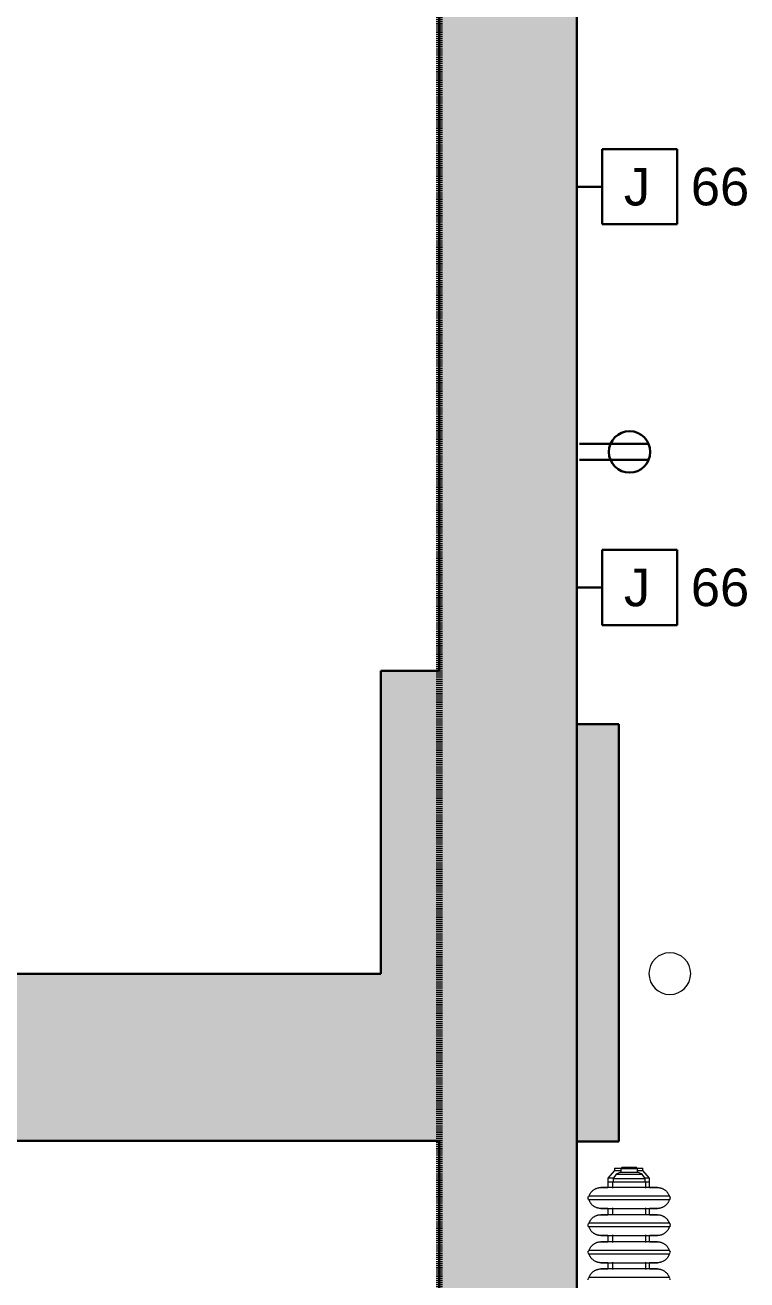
# Model space of a CAD drawing. Header units: inches. Extents: x -4688 to 1542, y -3558 to 978.
# Drawn here: x -47.9 to 38.6, y 527 to 677.3 of the extents above; entities that cross this region are included whole.
import ezdxf

# ---------------------------------------------------------------- set-up
doc = ezdxf.new("R2010")
doc.units = ezdxf.units.IN
doc.header["$MEASUREMENT"] = 0
doc.linetypes.add('Dash', pattern=[0.25, 0.125, -0.125])
for name, color, linetype, lineweight in [('A-ANNO-MATC', 214, 'Dash', 140), ('A-ANNO-NOTE', 131, 'Continuous', 40), ('A-FLOR', 192, 'Continuous', 18), ('A-GENM', 13, 'Continuous', 9), ('A-WALL', 113, 'Continuous', 18), ('A-WALL-PATT', 111, 'Continuous', 18), ('I-WALL', 2, 'Continuous', 18)]:
    doc.layers.add(name, color=color, linetype=linetype, lineweight=lineweight)
doc.styles.add('Arial', font='arial.ttf', dxfattribs={"height": 4.5})
doc.styles.add('Swis721 Lt BT', font='swissl.ttf', dxfattribs={"height": 4.5})

# ---------------------------------------------------------------- blocks, each defined once
blk = doc.blocks.new('Cast_Iron_Radiator_8182 - Cast_Iron_Radiator_8182-V94-1st Floor Power _ Signal')
at = {"layer": 'A-GENM'}
for p, q in [((4, 4.93), (3.96, 4.93)), ((4.04, 4.93), (4, 4.93)), ((4.22, 4.81), (4.19, 4.85)), ((4.22, 1), (4.22, 4.81)), ((7.06, 4.85), (7.03, 4.81)), ((7.03, 1), (7.03, 4.81)), ((7.25, 4.93), (7.21, 4.93)), ((7.29, 4.93), (7.25, 4.93)), ((7.47, 4.81), (7.44, 4.85)), ((7.47, 1), (7.47, 4.81)), ((10.31, 4.85), (10.28, 4.81)), ((10.28, 1), (10.28, 4.81)), ((10.5, 4.93), (10.46, 4.93)), ((10.54, 4.93), (10.5, 4.93)), ((10.72, 4.81), (10.69, 4.85)), ((10.72, 1), (10.72, 4.81)), ((13.56, 4.85), (13.53, 4.81)), ((13.53, 1), (13.53, 4.81)), ((13.75, 4.93), (13.71, 4.93)), ((13.79, 4.93), (13.75, 4.93)), ((13.97, 4.81), (13.94, 4.85)), ((13.97, 1), (13.97, 4.81)), ((6.07, 2), (5.18, 2)), ((6, 2.56), (5.25, 2.56)), ((9.32, 2), (8.43, 2)), ((9.25, 2.56), (8.5, 2.56)), ((12.57, 2), (11.68, 2)), ((12.5, 2.56), (11.75, 2.56)), ((15.7, 2), (14.93, 2)), ((15.7, 2.56), (15, 2.56)), ((16.11, 2.57), (15.7, 2.57)), ((15.7, 2.57), (15.7, 2.56)), ((15.7, 2.55), (15.7, 2.44)), ((15.7, 2.45), (15.7, 2.3)), ((15.7, 2.29), (15.7, 2.02)), ((15.7, 2), (15.7, -2)), ((16.07, 1.93), (15.7, 1.93)), ((16.62, 1.55), (16.07, 1.93)), ((16.07, 1.93), (16.07, -1.93)), ((17.06, 1.77), (16.11, 2.57)), ((16.11, 1.92), (16.11, 2.57)), ((16.85, 0.99), (16.62, 1.55)), ((16.62, 1.55), (16.62, -1.55)), ((17.31, 1.77), (17.06, 1.77)), ((17.06, 1.77), (17.06, 1.01)), ((17.31, 1.77), (17.31, 0.96)), ((4.22, -1), (4.22, 1)), ((5.25, -1), (5.25, 1)), ((6, 1), (6, -1)), ((7.03, -1), (7.03, 1)), ((7.47, -1), (7.47, 1)), ((8.5, -1), (8.5, 1)), ((9.25, 1), (9.25, -1)), ((10.28, -1), (10.28, 1)), ((10.72, -1), (10.72, 1)), ((11.75, -1), (11.75, 1)), ((12.5, 1), (12.5, -1)), ((13.53, -1), (13.53, 1)), ((13.97, -1), (13.97, 1)), ((15, -1), (15, 1)), ((17.27, 0.99), (16.85, 0.99)), ((16.85, 0.99), (16.85, -0.99)), ((17.45, 0.82), (17.27, 0.99)), ((17.27, 0.99), (17.27, -0.99)), ((17.45, 0.82), (17.45, -0.82)), ((4.22, -4.81), (4.22, -1)), ((7.03, -4.81), (7.03, -1)), ((7.47, -4.81), (7.47, -1)), ((10.28, -4.81), (10.28, -1)), ((10.72, -4.81), (10.72, -1)), ((13.53, -4.81), (13.53, -1)), ((13.97, -4.81), (13.97, -1)), ((16.62, -1.55), (16.85, -0.99)), ((16.85, -0.99), (17.27, -0.99)), ((17.06, -1.03), (17.06, -1.63)), ((17.27, -0.99), (17.45, -0.82)), ((17.31, -0.98), (17.31, -1.63)), ((5.18, -2), (6.07, -2)), ((5.25, -2.44), (6, -2.44)), ((8.43, -2), (9.32, -2)), ((8.5, -2.44), (9.25, -2.44)), ((11.68, -2), (12.57, -2)), ((11.75, -2.44), (12.5, -2.44)), ((14.93, -2), (15.7, -2)), ((15, -2.44), (15.7, -2.44)), ((15.7, -1.93), (16.07, -1.93)), ((15.7, -2.01), (15.7, -2.19)), ((15.7, -2.19), (15.7, -2.3)), ((15.7, -2.29), (15.7, -2.44)), ((15.7, -2.44), (16.11, -2.44)), ((16.07, -1.93), (16.62, -1.55)), ((16.11, -2.44), (17.06, -1.63)), ((16.11, -2.44), (16.11, -1.94)), ((17.06, -1.63), (17.31, -1.63)), ((3.96, -4.93), (4, -4.93)), ((4, -4.93), (4.04, -4.93)), ((4.19, -4.85), (4.22, -4.81)), ((7.03, -4.81), (7.06, -4.85)), ((7.21, -4.93), (7.25, -4.93)), ((7.25, -4.93), (7.29, -4.93)), ((7.44, -4.85), (7.47, -4.81)), ((10.28, -4.81), (10.31, -4.85)), ((10.46, -4.93), (10.5, -4.93)), ((10.5, -4.93), (10.54, -4.93)), ((10.69, -4.85), (10.72, -4.81)), ((13.53, -4.81), (13.56, -4.85)), ((13.71, -4.93), (13.75, -4.93)), ((13.75, -4.93), (13.79, -4.93)), ((13.94, -4.85), (13.97, -4.81))]:
    blk.add_line(p, q, dxfattribs=at)
at = {"layer": 'A-GENM', "flags": 128}
for points in [[(4.09, 4.93), (4.1, 4.92), (4.1, 4.92), (4.11, 4.92), (4.12, 4.91), (4.12, 4.91)], [(4.14, 4.9), (4.14, 4.9), (4.15, 4.9), (4.15, 4.89), (4.16, 4.89)], [(4.17, 4.88), (4.18, 4.87), (4.18, 4.87), (4.18, 4.86), (4.19, 4.85), (4.19, 4.85)], [(4.22, 4.81), (4.27, 4.79), (4.33, 4.77), (4.39, 4.74), (4.44, 4.72), (4.49, 4.69), (4.54, 4.66), (4.59, 4.62), (4.64, 4.59), (4.69, 4.55), (4.74, 4.51), (4.78, 4.47), (4.82, 4.43), (4.86, 4.39), (4.9, 4.34), (4.94, 4.3), (4.98, 4.25), (5.01, 4.2), (5.04, 4.15), (5.07, 4.1), (5.1, 4.04), (5.12, 3.99), (5.15, 3.93), (5.17, 3.88), (5.19, 3.82), (5.2, 3.76), (5.22, 3.7), (5.23, 3.64), (5.24, 3.58), (5.25, 3.52), (5.25, 3.47), (5.25, 3.41), (5.25, 3.38)], [(6, 3.38), (6, 3.44), (6, 3.5), (6.01, 3.56), (6.02, 3.62), (6.03, 3.68), (6.04, 3.74), (6.06, 3.8), (6.07, 3.85), (6.09, 3.91), (6.12, 3.97), (6.14, 4.02), (6.17, 4.08), (6.2, 4.13), (6.23, 4.18), (6.26, 4.23), (6.29, 4.28), (6.33, 4.33), (6.37, 4.37), (6.41, 4.42), (6.45, 4.46), (6.5, 4.5), (6.54, 4.54), (6.59, 4.58), (6.64, 4.61), (6.69, 4.65), (6.74, 4.68), (6.79, 4.71), (6.84, 4.73), (6.9, 4.76), (6.95, 4.78), (7.01, 4.8)], [(7.06, 4.85), (7.06, 4.85), (7.07, 4.86), (7.07, 4.87), (7.08, 4.87), (7.08, 4.88)], [(7.09, 4.89), (7.1, 4.89), (7.1, 4.9), (7.11, 4.9), (7.12, 4.9)], [(7.13, 4.91), (7.13, 4.92), (7.14, 4.92), (7.15, 4.92), (7.16, 4.92), (7.16, 4.93)], [(7.34, 4.93), (7.35, 4.92), (7.35, 4.92), (7.36, 4.92), (7.37, 4.91), (7.37, 4.91)], [(7.39, 4.9), (7.39, 4.9), (7.4, 4.9), (7.4, 4.89), (7.41, 4.89)], [(7.42, 4.88), (7.43, 4.87), (7.43, 4.87), (7.43, 4.86), (7.44, 4.85), (7.44, 4.85)], [(7.47, 4.81), (7.52, 4.79), (7.58, 4.77), (7.64, 4.74), (7.69, 4.72), (7.74, 4.69), (7.79, 4.66), (7.84, 4.62), (7.89, 4.59), (7.94, 4.55), (7.99, 4.51), (8.03, 4.47), (8.07, 4.43), (8.11, 4.39), (8.15, 4.34), (8.19, 4.3), (8.23, 4.25), (8.26, 4.2), (8.29, 4.15), (8.32, 4.1), (8.35, 4.04), (8.37, 3.99), (8.4, 3.93), (8.42, 3.88), (8.44, 3.82), (8.45, 3.76), (8.47, 3.7), (8.48, 3.64), (8.49, 3.58), (8.5, 3.52), (8.5, 3.47), (8.5, 3.41), (8.5, 3.38)], [(9.25, 3.38), (9.25, 3.44), (9.25, 3.5), (9.26, 3.56), (9.27, 3.62), (9.28, 3.68), (9.29, 3.74), (9.31, 3.8), (9.32, 3.85), (9.34, 3.91), (9.37, 3.97), (9.39, 4.02), (9.42, 4.08), (9.45, 4.13), (9.48, 4.18), (9.51, 4.23), (9.54, 4.28), (9.58, 4.33), (9.62, 4.37), (9.66, 4.42), (9.7, 4.46), (9.75, 4.5), (9.79, 4.54), (9.84, 4.58), (9.89, 4.61), (9.94, 4.65), (9.99, 4.68), (10.04, 4.71), (10.09, 4.73), (10.15, 4.76), (10.2, 4.78), (10.26, 4.8)], [(10.31, 4.85), (10.31, 4.85), (10.32, 4.86), (10.32, 4.87), (10.33, 4.87), (10.33, 4.88)], [(10.34, 4.89), (10.35, 4.89), (10.35, 4.9), (10.36, 4.9), (10.37, 4.9)], [(10.38, 4.91), (10.38, 4.92), (10.39, 4.92), (10.4, 4.92), (10.41, 4.92), (10.41, 4.93)], [(10.59, 4.93), (10.6, 4.92), (10.6, 4.92), (10.61, 4.92), (10.62, 4.91), (10.62, 4.91)], [(10.64, 4.9), (10.64, 4.9), (10.65, 4.9), (10.65, 4.89), (10.66, 4.89)], [(10.67, 4.88), (10.68, 4.87), (10.68, 4.87), (10.68, 4.86), (10.69, 4.85), (10.69, 4.85)], [(10.72, 4.81), (10.77, 4.79), (10.83, 4.77), (10.89, 4.74), (10.94, 4.72), (10.99, 4.69), (11.04, 4.66), (11.09, 4.62), (11.14, 4.59), (11.19, 4.55), (11.24, 4.51), (11.28, 4.47), (11.32, 4.43), (11.36, 4.39), (11.4, 4.34), (11.44, 4.3), (11.48, 4.25), (11.51, 4.2), (11.54, 4.15), (11.57, 4.1), (11.6, 4.04), (11.62, 3.99), (11.65, 3.93), (11.67, 3.88), (11.69, 3.82), (11.7, 3.76), (11.72, 3.7), (11.73, 3.64), (11.74, 3.58), (11.75, 3.52), (11.75, 3.47), (11.75, 3.41), (11.75, 3.38)], [(12.5, 3.38), (12.5, 3.44), (12.5, 3.5), (12.51, 3.56), (12.52, 3.62), (12.53, 3.68), (12.54, 3.74), (12.56, 3.8), (12.57, 3.85), (12.59, 3.91), (12.62, 3.97), (12.64, 4.02), (12.67, 4.08), (12.7, 4.13), (12.73, 4.18), (12.76, 4.23), (12.79, 4.28), (12.83, 4.33), (12.87, 4.37), (12.91, 4.42), (12.95, 4.46), (13, 4.5), (13.04, 4.54), (13.09, 4.58), (13.14, 4.61), (13.19, 4.65), (13.24, 4.68), (13.29, 4.71), (13.34, 4.73), (13.4, 4.76), (13.45, 4.78), (13.51, 4.8)], [(13.56, 4.85), (13.56, 4.85), (13.57, 4.86), (13.57, 4.87), (13.58, 4.87), (13.58, 4.88)], [(13.59, 4.89), (13.6, 4.89), (13.6, 4.9), (13.61, 4.9), (13.62, 4.9)], [(13.63, 4.91), (13.63, 4.92), (13.64, 4.92), (13.65, 4.92), (13.66, 4.92), (13.66, 4.93)], [(13.84, 4.93), (13.85, 4.92), (13.85, 4.92), (13.86, 4.92), (13.87, 4.91), (13.87, 4.91)], [(13.89, 4.9), (13.89, 4.9), (13.9, 4.9), (13.9, 4.89), (13.91, 4.89)], [(13.92, 4.88), (13.93, 4.87), (13.93, 4.87), (13.93, 4.86), (13.94, 4.85), (13.94, 4.85)], [(13.97, 4.81), (14.02, 4.79), (14.08, 4.77), (14.14, 4.74), (14.19, 4.72), (14.24, 4.69), (14.28, 4.66)], [(14.29, 4.66), (14.34, 4.62), (14.39, 4.59), (14.44, 4.55), (14.49, 4.51), (14.53, 4.47), (14.57, 4.43), (14.61, 4.39), (14.65, 4.34), (14.69, 4.3), (14.73, 4.25), (14.76, 4.2), (14.79, 4.15), (14.82, 4.1), (14.85, 4.04), (14.87, 3.99), (14.9, 3.93), (14.92, 3.88), (14.94, 3.82), (14.95, 3.76), (14.97, 3.7), (14.98, 3.64), (14.99, 3.58), (15, 3.52), (15, 3.47), (15, 3.41), (15, 3.38)], [(5.25, 1), (5.25, 1.1), (5.25, 1.19), (5.25, 1.29), (5.25, 1.38), (5.25, 1.47), (5.25, 1.57), (5.25, 1.66), (5.25, 1.75), (5.25, 1.84), (5.25, 1.93), (5.25, 2.02), (5.25, 2.1), (5.25, 2.18), (5.25, 2.27), (5.25, 2.35), (5.25, 2.42), (5.25, 2.5), (5.25, 2.57), (5.25, 2.64), (5.25, 2.71), (5.25, 2.77), (5.25, 2.84), (5.25, 2.9), (5.25, 2.95), (5.25, 3.01), (5.25, 3.06), (5.25, 3.1), (5.25, 3.15), (5.25, 3.18), (5.25, 3.22), (5.25, 3.25), (5.25, 3.28), (5.25, 3.31), (5.25, 3.33), (5.25, 3.35), (5.25, 3.36), (5.25, 3.37), (5.25, 3.38), (5.25, 3.38), (5.25, 3.38)], [(5.25, 3.38), (5.25, 3.38), (5.25, 3.38), (5.25, 3.37), (5.25, 3.35), (5.25, 3.34), (5.25, 3.31), (5.25, 3.29), (5.25, 3.26), (5.25, 3.23), (5.25, 3.19), (5.25, 3.16), (5.25, 3.11), (5.25, 3.07), (5.25, 3.02), (5.25, 2.97), (5.25, 2.91), (5.25, 2.85), (5.25, 2.79), (5.25, 2.73), (5.25, 2.66), (5.25, 2.59), (5.25, 2.56)], [(6, 3.38), (6, 3.38), (6, 3.38), (6, 3.37), (6, 3.35), (6, 3.34), (6, 3.31), (6, 3.29), (6, 3.26), (6, 3.23), (6, 3.19), (6, 3.16), (6, 3.11), (6, 3.07), (6, 3.02), (6, 2.97), (6, 2.91), (6, 2.85), (6, 2.79), (6, 2.73), (6, 2.66), (6, 2.59), (6, 2.52), (6, 2.44), (6, 2.37), (6, 2.29), (6, 2.21), (6, 2.12), (6, 2.04), (6, 1.95), (6, 1.86), (6, 1.77), (6, 1.68), (6, 1.59), (6, 1.5), (6, 1.41), (6, 1.31), (6, 1.22), (6, 1.12), (6, 1.03), (6, 1)], [(6, 2.57), (6, 2.64), (6, 2.71), (6, 2.77), (6, 2.84), (6, 2.9), (6, 2.95), (6, 3.01), (6, 3.06), (6, 3.1), (6, 3.15), (6, 3.18), (6, 3.22), (6, 3.25), (6, 3.28), (6, 3.31), (6, 3.33), (6, 3.35), (6, 3.36), (6, 3.37), (6, 3.38), (6, 3.38), (6, 3.38)], [(8.5, 1), (8.5, 1.1), (8.5, 1.19), (8.5, 1.29), (8.5, 1.38), (8.5, 1.47), (8.5, 1.57), (8.5, 1.66), (8.5, 1.75), (8.5, 1.84), (8.5, 1.93), (8.5, 2.02), (8.5, 2.1), (8.5, 2.18), (8.5, 2.27), (8.5, 2.35), (8.5, 2.42), (8.5, 2.5), (8.5, 2.57), (8.5, 2.64), (8.5, 2.71), (8.5, 2.77), (8.5, 2.84), (8.5, 2.9), (8.5, 2.95), (8.5, 3.01), (8.5, 3.06), (8.5, 3.1), (8.5, 3.15), (8.5, 3.18), (8.5, 3.22), (8.5, 3.25), (8.5, 3.28), (8.5, 3.31), (8.5, 3.33), (8.5, 3.35), (8.5, 3.36), (8.5, 3.37), (8.5, 3.38), (8.5, 3.38), (8.5, 3.38)], [(8.5, 3.38), (8.5, 3.38), (8.5, 3.38), (8.5, 3.37), (8.5, 3.35), (8.5, 3.34), (8.5, 3.31), (8.5, 3.29), (8.5, 3.26), (8.5, 3.23), (8.5, 3.19), (8.5, 3.16), (8.5, 3.11), (8.5, 3.07), (8.5, 3.02), (8.5, 2.97), (8.5, 2.91), (8.5, 2.85), (8.5, 2.79), (8.5, 2.73), (8.5, 2.66), (8.5, 2.59), (8.5, 2.56)], [(9.25, 3.38), (9.25, 3.38), (9.25, 3.38), (9.25, 3.37), (9.25, 3.35), (9.25, 3.34), (9.25, 3.31), (9.25, 3.29), (9.25, 3.26), (9.25, 3.23), (9.25, 3.19), (9.25, 3.16), (9.25, 3.11), (9.25, 3.07), (9.25, 3.02), (9.25, 2.97), (9.25, 2.91), (9.25, 2.85), (9.25, 2.79), (9.25, 2.73), (9.25, 2.66), (9.25, 2.59), (9.25, 2.52), (9.25, 2.44), (9.25, 2.37), (9.25, 2.29), (9.25, 2.21), (9.25, 2.12), (9.25, 2.04), (9.25, 1.95), (9.25, 1.86), (9.25, 1.77), (9.25, 1.68), (9.25, 1.59), (9.25, 1.5), (9.25, 1.41), (9.25, 1.31), (9.25, 1.22), (9.25, 1.12), (9.25, 1.03), (9.25, 1)], [(9.25, 2.57), (9.25, 2.64), (9.25, 2.71), (9.25, 2.77), (9.25, 2.84), (9.25, 2.9), (9.25, 2.95), (9.25, 3.01), (9.25, 3.06), (9.25, 3.1), (9.25, 3.15), (9.25, 3.18), (9.25, 3.22), (9.25, 3.25), (9.25, 3.28), (9.25, 3.31), (9.25, 3.33), (9.25, 3.35), (9.25, 3.36), (9.25, 3.37), (9.25, 3.38), (9.25, 3.38), (9.25, 3.38)], [(11.75, 1), (11.75, 1.1), (11.75, 1.19), (11.75, 1.29), (11.75, 1.38), (11.75, 1.47), (11.75, 1.57), (11.75, 1.66), (11.75, 1.75), (11.75, 1.84), (11.75, 1.93), (11.75, 2.02), (11.75, 2.1), (11.75, 2.18), (11.75, 2.27), (11.75, 2.35), (11.75, 2.42), (11.75, 2.5), (11.75, 2.57), (11.75, 2.64), (11.75, 2.71), (11.75, 2.77), (11.75, 2.84), (11.75, 2.9), (11.75, 2.95), (11.75, 3.01), (11.75, 3.06), (11.75, 3.1), (11.75, 3.15), (11.75, 3.18), (11.75, 3.22), (11.75, 3.25), (11.75, 3.28), (11.75, 3.31), (11.75, 3.33), (11.75, 3.35), (11.75, 3.36), (11.75, 3.37), (11.75, 3.38), (11.75, 3.38), (11.75, 3.38)], [(11.75, 3.38), (11.75, 3.38), (11.75, 3.38), (11.75, 3.37), (11.75, 3.35), (11.75, 3.34), (11.75, 3.31), (11.75, 3.29), (11.75, 3.26), (11.75, 3.23), (11.75, 3.19), (11.75, 3.16), (11.75, 3.11), (11.75, 3.07), (11.75, 3.02), (11.75, 2.97), (11.75, 2.91), (11.75, 2.85), (11.75, 2.79), (11.75, 2.73), (11.75, 2.66), (11.75, 2.59), (11.75, 2.56)], [(12.5, 3.38), (12.5, 3.38), (12.5, 3.38), (12.5, 3.37), (12.5, 3.35), (12.5, 3.34), (12.5, 3.31), (12.5, 3.29), (12.5, 3.26), (12.5, 3.23), (12.5, 3.19), (12.5, 3.16), (12.5, 3.11), (12.5, 3.07), (12.5, 3.02), (12.5, 2.97), (12.5, 2.91), (12.5, 2.85), (12.5, 2.79), (12.5, 2.73), (12.5, 2.66), (12.5, 2.59), (12.5, 2.52), (12.5, 2.44), (12.5, 2.37), (12.5, 2.29), (12.5, 2.21), (12.5, 2.12), (12.5, 2.04), (12.5, 1.95), (12.5, 1.86), (12.5, 1.77), (12.5, 1.68), (12.5, 1.59), (12.5, 1.5), (12.5, 1.41), (12.5, 1.31), (12.5, 1.22), (12.5, 1.12), (12.5, 1.03), (12.5, 1)], [(12.5, 2.57), (12.5, 2.64), (12.5, 2.71), (12.5, 2.77), (12.5, 2.84), (12.5, 2.9), (12.5, 2.95), (12.5, 3.01), (12.5, 3.06), (12.5, 3.1), (12.5, 3.15), (12.5, 3.18), (12.5, 3.22), (12.5, 3.25), (12.5, 3.28), (12.5, 3.31), (12.5, 3.33), (12.5, 3.35), (12.5, 3.36), (12.5, 3.37), (12.5, 3.38), (12.5, 3.38), (12.5, 3.38)], [(15, 1), (15, 1.1), (15, 1.19), (15, 1.29), (15, 1.38), (15, 1.47), (15, 1.57), (15, 1.66), (15, 1.75), (15, 1.84), (15, 1.93), (15, 2.02), (15, 2.1), (15, 2.18), (15, 2.27), (15, 2.35), (15, 2.42), (15, 2.5), (15, 2.57), (15, 2.64), (15, 2.71), (15, 2.77), (15, 2.84), (15, 2.9), (15, 2.95), (15, 3.01), (15, 3.06), (15, 3.1), (15, 3.15), (15, 3.18), (15, 3.22), (15, 3.25), (15, 3.28), (15, 3.31), (15, 3.33), (15, 3.35), (15, 3.36), (15, 3.37), (15, 3.38), (15, 3.38), (15, 3.38)], [(15, 3.38), (15, 3.38), (15, 3.38), (15, 3.37), (15, 3.35), (15, 3.34), (15, 3.31), (15, 3.29), (15, 3.26), (15, 3.23), (15, 3.19), (15, 3.16), (15, 3.11), (15, 3.07), (15, 3.02), (15, 2.97), (15, 2.91), (15, 2.85), (15, 2.79), (15, 2.73), (15, 2.66), (15, 2.59), (15, 2.56)], [(5.25, -3.38), (5.25, -3.38), (5.25, -3.38), (5.25, -3.37), (5.25, -3.35), (5.25, -3.34), (5.25, -3.31), (5.25, -3.29), (5.25, -3.26), (5.25, -3.23), (5.25, -3.19), (5.25, -3.16), (5.25, -3.11), (5.25, -3.07), (5.25, -3.02), (5.25, -2.97), (5.25, -2.91), (5.25, -2.85), (5.25, -2.79), (5.25, -2.73), (5.25, -2.66), (5.25, -2.59), (5.25, -2.52), (5.25, -2.44), (5.25, -2.37), (5.25, -2.29), (5.25, -2.21), (5.25, -2.12), (5.25, -2.04), (5.25, -1.95), (5.25, -1.86), (5.25, -1.77), (5.25, -1.68), (5.25, -1.59), (5.25, -1.5), (5.25, -1.41), (5.25, -1.31), (5.25, -1.22), (5.25, -1.12), (5.25, -1.03), (5.25, -1)], [(6, -1), (6, -1.1), (6, -1.19), (6, -1.29), (6, -1.38), (6, -1.47), (6, -1.57), (6, -1.66), (6, -1.75), (6, -1.84), (6, -1.93), (6, -2.02), (6, -2.1), (6, -2.18), (6, -2.27), (6, -2.35), (6, -2.42), (6, -2.5), (6, -2.57), (6, -2.64), (6, -2.71), (6, -2.77), (6, -2.84), (6, -2.9), (6, -2.95), (6, -3.01), (6, -3.06), (6, -3.1), (6, -3.15), (6, -3.18), (6, -3.22), (6, -3.25), (6, -3.28), (6, -3.31), (6, -3.33), (6, -3.35), (6, -3.36), (6, -3.37), (6, -3.38), (6, -3.38), (6, -3.38)], [(8.5, -3.38), (8.5, -3.38), (8.5, -3.38), (8.5, -3.37), (8.5, -3.35), (8.5, -3.34), (8.5, -3.31), (8.5, -3.29), (8.5, -3.26), (8.5, -3.23), (8.5, -3.19), (8.5, -3.16), (8.5, -3.11), (8.5, -3.07), (8.5, -3.02), (8.5, -2.97), (8.5, -2.91), (8.5, -2.85), (8.5, -2.79), (8.5, -2.73), (8.5, -2.66), (8.5, -2.59), (8.5, -2.52), (8.5, -2.44), (8.5, -2.37), (8.5, -2.29), (8.5, -2.21), (8.5, -2.12), (8.5, -2.04), (8.5, -1.95), (8.5, -1.86), (8.5, -1.77), (8.5, -1.68), (8.5, -1.59), (8.5, -1.5), (8.5, -1.41), (8.5, -1.31), (8.5, -1.22), (8.5, -1.12), (8.5, -1.03), (8.5, -1)], [(9.25, -1), (9.25, -1.1), (9.25, -1.19), (9.25, -1.29), (9.25, -1.38), (9.25, -1.47), (9.25, -1.57), (9.25, -1.66), (9.25, -1.75), (9.25, -1.84), (9.25, -1.93), (9.25, -2.02), (9.25, -2.1), (9.25, -2.18), (9.25, -2.27), (9.25, -2.35), (9.25, -2.42), (9.25, -2.5), (9.25, -2.57), (9.25, -2.64), (9.25, -2.71), (9.25, -2.77), (9.25, -2.84), (9.25, -2.9), (9.25, -2.95), (9.25, -3.01), (9.25, -3.06), (9.25, -3.1), (9.25, -3.15), (9.25, -3.18), (9.25, -3.22), (9.25, -3.25), (9.25, -3.28), (9.25, -3.31), (9.25, -3.33), (9.25, -3.35), (9.25, -3.36), (9.25, -3.37), (9.25, -3.38), (9.25, -3.38), (9.25, -3.38)], [(11.75, -3.38), (11.75, -3.38), (11.75, -3.38), (11.75, -3.37), (11.75, -3.35), (11.75, -3.34), (11.75, -3.31), (11.75, -3.29), (11.75, -3.26), (11.75, -3.23), (11.75, -3.19), (11.75, -3.16), (11.75, -3.11), (11.75, -3.07), (11.75, -3.02), (11.75, -2.97), (11.75, -2.91), (11.75, -2.85), (11.75, -2.79), (11.75, -2.73), (11.75, -2.66), (11.75, -2.59), (11.75, -2.52), (11.75, -2.44), (11.75, -2.37), (11.75, -2.29), (11.75, -2.21), (11.75, -2.12), (11.75, -2.04), (11.75, -1.95), (11.75, -1.86), (11.75, -1.77), (11.75, -1.68), (11.75, -1.59), (11.75, -1.5), (11.75, -1.41), (11.75, -1.31), (11.75, -1.22), (11.75, -1.12), (11.75, -1.03), (11.75, -1)], [(12.5, -1), (12.5, -1.1), (12.5, -1.19), (12.5, -1.29), (12.5, -1.38), (12.5, -1.47), (12.5, -1.57), (12.5, -1.66), (12.5, -1.75), (12.5, -1.84), (12.5, -1.93), (12.5, -2.02), (12.5, -2.1), (12.5, -2.18), (12.5, -2.27), (12.5, -2.35), (12.5, -2.42), (12.5, -2.5), (12.5, -2.57), (12.5, -2.64), (12.5, -2.71), (12.5, -2.77), (12.5, -2.84), (12.5, -2.9), (12.5, -2.95), (12.5, -3.01), (12.5, -3.06), (12.5, -3.1), (12.5, -3.15), (12.5, -3.18), (12.5, -3.22), (12.5, -3.25), (12.5, -3.28), (12.5, -3.31), (12.5, -3.33), (12.5, -3.35), (12.5, -3.36), (12.5, -3.37), (12.5, -3.38), (12.5, -3.38), (12.5, -3.38)], [(15, -3.38), (15, -3.38), (15, -3.38), (15, -3.37), (15, -3.35), (15, -3.34), (15, -3.31), (15, -3.29), (15, -3.26), (15, -3.23), (15, -3.19), (15, -3.16), (15, -3.11), (15, -3.07), (15, -3.02), (15, -2.97), (15, -2.91), (15, -2.85), (15, -2.79), (15, -2.73), (15, -2.66), (15, -2.59), (15, -2.52), (15, -2.44), (15, -2.37), (15, -2.29), (15, -2.21), (15, -2.12), (15, -2.04), (15, -1.95), (15, -1.86), (15, -1.77), (15, -1.68), (15, -1.59), (15, -1.5), (15, -1.41), (15, -1.31), (15, -1.22), (15, -1.12), (15, -1.03), (15, -1)], [(5.25, -2.44), (5.25, -2.5), (5.25, -2.57), (5.25, -2.64), (5.25, -2.71), (5.25, -2.77), (5.25, -2.84), (5.25, -2.9), (5.25, -2.95), (5.25, -3.01), (5.25, -3.06), (5.25, -3.1), (5.25, -3.15), (5.25, -3.18), (5.25, -3.22), (5.25, -3.25), (5.25, -3.28), (5.25, -3.31), (5.25, -3.33), (5.25, -3.35), (5.25, -3.36), (5.25, -3.37), (5.25, -3.38), (5.25, -3.38), (5.25, -3.38)], [(6, -3.38), (6, -3.38), (6, -3.38), (6, -3.37), (6, -3.35), (6, -3.34), (6, -3.31), (6, -3.29), (6, -3.26), (6, -3.23), (6, -3.19), (6, -3.16), (6, -3.11), (6, -3.07), (6, -3.02), (6, -2.97), (6, -2.91), (6, -2.85), (6, -2.79), (6, -2.73), (6, -2.66), (6, -2.59), (6, -2.52), (6, -2.44)], [(8.5, -2.44), (8.5, -2.5), (8.5, -2.57), (8.5, -2.64), (8.5, -2.71), (8.5, -2.77), (8.5, -2.84), (8.5, -2.9), (8.5, -2.95), (8.5, -3.01), (8.5, -3.06), (8.5, -3.1), (8.5, -3.15), (8.5, -3.18), (8.5, -3.22), (8.5, -3.25), (8.5, -3.28), (8.5, -3.31), (8.5, -3.33), (8.5, -3.35), (8.5, -3.36), (8.5, -3.37), (8.5, -3.38), (8.5, -3.38), (8.5, -3.38)], [(9.25, -3.38), (9.25, -3.38), (9.25, -3.38), (9.25, -3.37), (9.25, -3.35), (9.25, -3.34), (9.25, -3.31), (9.25, -3.29), (9.25, -3.26), (9.25, -3.23), (9.25, -3.19), (9.25, -3.16), (9.25, -3.11), (9.25, -3.07), (9.25, -3.02), (9.25, -2.97), (9.25, -2.91), (9.25, -2.85), (9.25, -2.79), (9.25, -2.73), (9.25, -2.66), (9.25, -2.59), (9.25, -2.52), (9.25, -2.44)], [(11.75, -2.44), (11.75, -2.5), (11.75, -2.57), (11.75, -2.64), (11.75, -2.71), (11.75, -2.77), (11.75, -2.84), (11.75, -2.9), (11.75, -2.95), (11.75, -3.01), (11.75, -3.06), (11.75, -3.1), (11.75, -3.15), (11.75, -3.18), (11.75, -3.22), (11.75, -3.25), (11.75, -3.28), (11.75, -3.31), (11.75, -3.33), (11.75, -3.35), (11.75, -3.36), (11.75, -3.37), (11.75, -3.38), (11.75, -3.38), (11.75, -3.38)], [(12.5, -3.38), (12.5, -3.38), (12.5, -3.38), (12.5, -3.37), (12.5, -3.35), (12.5, -3.34), (12.5, -3.31), (12.5, -3.29), (12.5, -3.26), (12.5, -3.23), (12.5, -3.19), (12.5, -3.16), (12.5, -3.11), (12.5, -3.07), (12.5, -3.02), (12.5, -2.97), (12.5, -2.91), (12.5, -2.85), (12.5, -2.79), (12.5, -2.73), (12.5, -2.66), (12.5, -2.59), (12.5, -2.52), (12.5, -2.44)], [(15, -2.44), (15, -2.5), (15, -2.57), (15, -2.64), (15, -2.71), (15, -2.77), (15, -2.84), (15, -2.9), (15, -2.95), (15, -3.01), (15, -3.06), (15, -3.1), (15, -3.15), (15, -3.18), (15, -3.22), (15, -3.25), (15, -3.28), (15, -3.31), (15, -3.33), (15, -3.35), (15, -3.36), (15, -3.37), (15, -3.38), (15, -3.38), (15, -3.38)], [(5.25, -3.38), (5.25, -3.44), (5.25, -3.5), (5.24, -3.56), (5.23, -3.62), (5.22, -3.68), (5.21, -3.74), (5.19, -3.8), (5.18, -3.85), (5.16, -3.91), (5.13, -3.97), (5.11, -4.02), (5.08, -4.08), (5.05, -4.13), (5.02, -4.18), (4.99, -4.23), (4.96, -4.28), (4.92, -4.33), (4.88, -4.37), (4.84, -4.42), (4.8, -4.46), (4.75, -4.5), (4.71, -4.54), (4.66, -4.58), (4.61, -4.61), (4.56, -4.65), (4.51, -4.68), (4.46, -4.71), (4.41, -4.73), (4.35, -4.76), (4.3, -4.78), (4.24, -4.8)], [(7.03, -4.81), (6.98, -4.79), (6.92, -4.77), (6.86, -4.74), (6.81, -4.72), (6.76, -4.69), (6.71, -4.66), (6.66, -4.62), (6.61, -4.59), (6.56, -4.55), (6.51, -4.51), (6.47, -4.47), (6.43, -4.43), (6.39, -4.39), (6.35, -4.34), (6.31, -4.3), (6.27, -4.25), (6.24, -4.2), (6.21, -4.15), (6.18, -4.1), (6.15, -4.04), (6.13, -3.99), (6.1, -3.93), (6.08, -3.88), (6.06, -3.82), (6.05, -3.76), (6.03, -3.7), (6.02, -3.64), (6.01, -3.58), (6, -3.52), (6, -3.47), (6, -3.41), (6, -3.38)], [(8.5, -3.38), (8.5, -3.44), (8.5, -3.5), (8.49, -3.56), (8.48, -3.62), (8.47, -3.68), (8.46, -3.74), (8.44, -3.8), (8.43, -3.85), (8.41, -3.91), (8.38, -3.97), (8.36, -4.02), (8.33, -4.08), (8.3, -4.13), (8.27, -4.18), (8.24, -4.23), (8.21, -4.28), (8.17, -4.33), (8.13, -4.37), (8.09, -4.42), (8.05, -4.46), (8, -4.5), (7.96, -4.54), (7.91, -4.58), (7.86, -4.61), (7.81, -4.65), (7.76, -4.68), (7.71, -4.71), (7.66, -4.73), (7.6, -4.76), (7.55, -4.78), (7.49, -4.8)], [(10.28, -4.81), (10.23, -4.79), (10.17, -4.77), (10.11, -4.74), (10.06, -4.72), (10.01, -4.69), (9.96, -4.66), (9.91, -4.62), (9.86, -4.59), (9.81, -4.55), (9.76, -4.51), (9.72, -4.47), (9.68, -4.43), (9.64, -4.39), (9.6, -4.34), (9.56, -4.3), (9.52, -4.25), (9.49, -4.2), (9.46, -4.15), (9.43, -4.1), (9.4, -4.04), (9.38, -3.99), (9.35, -3.93), (9.33, -3.88), (9.31, -3.82), (9.3, -3.76), (9.28, -3.7), (9.27, -3.64), (9.26, -3.58), (9.25, -3.52), (9.25, -3.47), (9.25, -3.41), (9.25, -3.38)], [(11.75, -3.38), (11.75, -3.44), (11.75, -3.5), (11.74, -3.56), (11.73, -3.62), (11.72, -3.68), (11.71, -3.74), (11.69, -3.8), (11.68, -3.85), (11.66, -3.91), (11.63, -3.97), (11.61, -4.02), (11.58, -4.08), (11.55, -4.13), (11.52, -4.18), (11.49, -4.23), (11.46, -4.28), (11.42, -4.33), (11.38, -4.37), (11.34, -4.42), (11.3, -4.46), (11.25, -4.5), (11.21, -4.54), (11.16, -4.58), (11.11, -4.61), (11.06, -4.65), (11.01, -4.68), (10.96, -4.71), (10.91, -4.73), (10.85, -4.76), (10.8, -4.78), (10.74, -4.8)], [(13.53, -4.81), (13.48, -4.79), (13.42, -4.77), (13.36, -4.74), (13.31, -4.72), (13.26, -4.69), (13.21, -4.66), (13.16, -4.62), (13.11, -4.59), (13.06, -4.55), (13.01, -4.51), (12.97, -4.47), (12.93, -4.43), (12.89, -4.39), (12.85, -4.34), (12.81, -4.3), (12.77, -4.25), (12.74, -4.2), (12.71, -4.15), (12.68, -4.1), (12.65, -4.04), (12.63, -3.99), (12.6, -3.93), (12.58, -3.88), (12.56, -3.82), (12.55, -3.76), (12.53, -3.7), (12.52, -3.64), (12.51, -3.58), (12.5, -3.52), (12.5, -3.47), (12.5, -3.41), (12.5, -3.38)], [(15, -3.38), (15, -3.44), (15, -3.5), (14.99, -3.56), (14.98, -3.62), (14.97, -3.68), (14.96, -3.74), (14.94, -3.8), (14.93, -3.85), (14.91, -3.91), (14.88, -3.97), (14.86, -4.02), (14.83, -4.08), (14.8, -4.13), (14.77, -4.18), (14.74, -4.23), (14.71, -4.28), (14.67, -4.33), (14.63, -4.37), (14.59, -4.42), (14.55, -4.46), (14.5, -4.5), (14.46, -4.54), (14.41, -4.58), (14.36, -4.61), (14.31, -4.65), (14.26, -4.68), (14.21, -4.71), (14.16, -4.73), (14.1, -4.76), (14.05, -4.78), (13.99, -4.8)], [(4.12, -4.91), (4.12, -4.92), (4.11, -4.92), (4.1, -4.92), (4.09, -4.92), (4.09, -4.93)], [(4.16, -4.89), (4.15, -4.89), (4.15, -4.9), (4.14, -4.9), (4.13, -4.9)], [(4.19, -4.85), (4.19, -4.85), (4.18, -4.86), (4.18, -4.87), (4.17, -4.87), (4.17, -4.88)], [(7.08, -4.88), (7.07, -4.87), (7.07, -4.87), (7.07, -4.86), (7.06, -4.85), (7.06, -4.85)], [(7.11, -4.9), (7.11, -4.9), (7.1, -4.9), (7.1, -4.89), (7.09, -4.89)], [(7.16, -4.93), (7.15, -4.92), (7.15, -4.92), (7.14, -4.92), (7.13, -4.91), (7.13, -4.91)], [(7.37, -4.91), (7.37, -4.92), (7.36, -4.92), (7.35, -4.92), (7.34, -4.92), (7.34, -4.93)], [(7.41, -4.89), (7.4, -4.89), (7.4, -4.9), (7.39, -4.9), (7.38, -4.9)], [(7.44, -4.85), (7.44, -4.85), (7.43, -4.86), (7.43, -4.87), (7.42, -4.87), (7.42, -4.88)], [(10.33, -4.88), (10.32, -4.87), (10.32, -4.87), (10.32, -4.86), (10.31, -4.85), (10.31, -4.85)], [(10.36, -4.9), (10.36, -4.9), (10.35, -4.9), (10.35, -4.89), (10.34, -4.89)], [(10.41, -4.93), (10.4, -4.92), (10.4, -4.92), (10.39, -4.92), (10.38, -4.91), (10.38, -4.91)], [(10.62, -4.91), (10.62, -4.92), (10.61, -4.92), (10.6, -4.92), (10.59, -4.92), (10.59, -4.93)], [(10.66, -4.89), (10.65, -4.89), (10.65, -4.9), (10.64, -4.9), (10.63, -4.9)], [(10.69, -4.85), (10.69, -4.85), (10.68, -4.86), (10.68, -4.87), (10.67, -4.87), (10.67, -4.88)], [(13.58, -4.88), (13.57, -4.87), (13.57, -4.87), (13.57, -4.86), (13.56, -4.85), (13.56, -4.85)], [(13.61, -4.9), (13.61, -4.9), (13.6, -4.9), (13.6, -4.89), (13.59, -4.89)], [(13.66, -4.93), (13.65, -4.92), (13.65, -4.92), (13.64, -4.92), (13.63, -4.91), (13.63, -4.91)], [(13.87, -4.91), (13.87, -4.92), (13.86, -4.92), (13.85, -4.92), (13.84, -4.92), (13.84, -4.93)], [(13.91, -4.89), (13.9, -4.89), (13.9, -4.9), (13.89, -4.9), (13.88, -4.9)], [(13.94, -4.85), (13.94, -4.85), (13.93, -4.86), (13.93, -4.87), (13.92, -4.87), (13.92, -4.88)]]:
    blk.add_lwpolyline(points, dxfattribs=at)

msp = doc.modelspace()

# ---------------------------------------------------------------- hatches: boundary and pattern name
at = {"layer": 'A-WALL-PATT', "lineweight": 9}
h = msp.add_hatch(color=7, dxfattribs=at)
h.paths.add_polyline_path([(1.72, -1.17), (18.22, -1.17), (18.22, 116.22), (1.72, 116.22), (1.72, 32.25)], flags=0)
h.paths.add_polyline_path([(18.22, 154.72), (18.22, 335.37), (1.72, 335.37), (1.72, 154.72)], flags=0)
h.paths.add_polyline_path([(18.22, 388.37), (18.22, 814.52), (1.72, 814.52), (1.72, 388.37)], flags=0)
for points in [[(1.72, 563.68), (1.72, 599.96), (-5.28, 599.96), (-5.28, 563.68)], [(23.22, 543.59), (23.22, 593.59), (18.22, 593.59), (18.22, 543.59), (19.41, 543.59)]]:
    msp.add_hatch(color=7, dxfattribs=at).paths.add_polyline_path(points, flags=0)
h = msp.add_hatch(color=7, dxfattribs=at)
h.paths.add_polyline_path([(1.72, 543.68), (1.72, 563.68), (-53.53, 563.68), (-53.53, 543.68), (-20.74, 543.68)], flags=0)
h.paths.add_polyline_path([(-101.05, 543.68), (-97.77, 543.68), (-97.77, 563.68), (-152.07, 563.68), (-152.07, 543.68), (-127.82, 543.68)], flags=0)
h.paths.add_polyline_path([(-196.3, 543.68), (-196.3, 563.68), (-253.93, 563.68), (-253.93, 543.68), (-208.13, 543.68)], flags=0)
h.paths.add_polyline_path([(-319.93, 543.68), (-319.93, 563.68), (-377.56, 563.68), (-377.56, 543.68), (-341.98, 543.68)], flags=0)
h.paths.add_polyline_path([(-421.79, 543.68), (-421.79, 563.68), (-473.09, 563.68), (-473.09, 543.68), (-422.29, 543.68)], flags=0)
h.paths.add_polyline_path([(-529.37, 543.68), (-517.32, 543.68), (-517.32, 563.68), (-590.07, 563.68), (-590.07, 543.68), (-556.14, 543.68)], flags=0)

# ---------------------------------------------------------------- linework, layer by layer
at = {"layer": 'A-ANNO-MATC'}
msp.add_line((1.72, 857.52), (1.72, -90.48), dxfattribs=at)
at = {"layer": 'A-ANNO-NOTE', "lineweight": 30}
for p, q in [((21.22, 662.45), (21.22, 653.45)), ((30.22, 662.45), (21.22, 662.45)), ((30.22, 653.45), (30.22, 662.45)), ((18.22, 656.45), (18.22, 659.45)), ((18.22, 657.95), (21.22, 657.95)), ((21.22, 653.45), (30.22, 653.45)), ((18.54, 627.14), (26.8, 627.14)), ((18.54, 625.22), (26.8, 625.22)), ((21.22, 614.45), (21.22, 605.45)), ((30.22, 614.45), (21.22, 614.45)), ((30.22, 605.45), (30.22, 614.45)), ((18.22, 608.45), (18.22, 611.45)), ((18.22, 609.95), (21.22, 609.95)), ((21.22, 605.45), (30.22, 605.45))]:
    msp.add_line(p, q, dxfattribs=at)
msp.add_circle((24.52, 626.18), 2.48, dxfattribs=at)
at = {"layer": 'A-FLOR'}
for start, end in [(0, 180), (180, 0)]:
    msp.add_arc((29.34, 563.7), 2.5, start, end, dxfattribs=at)
at = {"layer": 'A-WALL', "color": 8, "lineweight": 30}
for p, q in [((1.72, 599.96), (1.72, 838.52)), ((18.22, 388.37), (18.22, 814.52)), ((-5.28, 599.96), (-5.28, 563.68)), ((1.72, 599.96), (-5.28, 599.96)), ((-5.28, 563.68), (-53.53, 563.68)), ((-53.53, 543.68), (1.72, 543.68)), ((1.72, 543.68), (1.72, 388.37))]:
    msp.add_line(p, q, dxfattribs=at)
at = {"layer": 'I-WALL', "color": 8, "lineweight": 30}
for p, q in [((23.22, 593.59), (18.22, 593.59)), ((23.22, 543.59), (23.22, 593.59)), ((18.22, 543.59), (23.22, 543.59))]:
    msp.add_line(p, q, dxfattribs=at)

# ---------------------------------------------------------------- block references
at = {"layer": 'A-GENM', "rotation": 90.00000000000017}
msp.add_blockref('Cast_Iron_Radiator_8182 - Cast_Iron_Radiator_8182-V94-1st Floor Power _ Signal', (24.47, 523.07), dxfattribs=at)

# ---------------------------------------------------------------- texts
at = {"layer": 'A-ANNO-NOTE', "lineweight": 9, "char_height": 4.5, "attachment_point": 1}
for s, insert, width, style in [('J', (23.84, 660.2), 3.939, 'Arial'), ('66', (31.86, 660.21), 8.181, 'Swis721 Lt BT'), ('J', (23.84, 612.2), 3.939, 'Arial'), ('66', (31.86, 612.21), 8.181, 'Swis721 Lt BT')]:
    msp.add_mtext(s, dxfattribs=dict(at, insert=insert, width=width, style=style))

doc.saveas('drawing.dxf')
